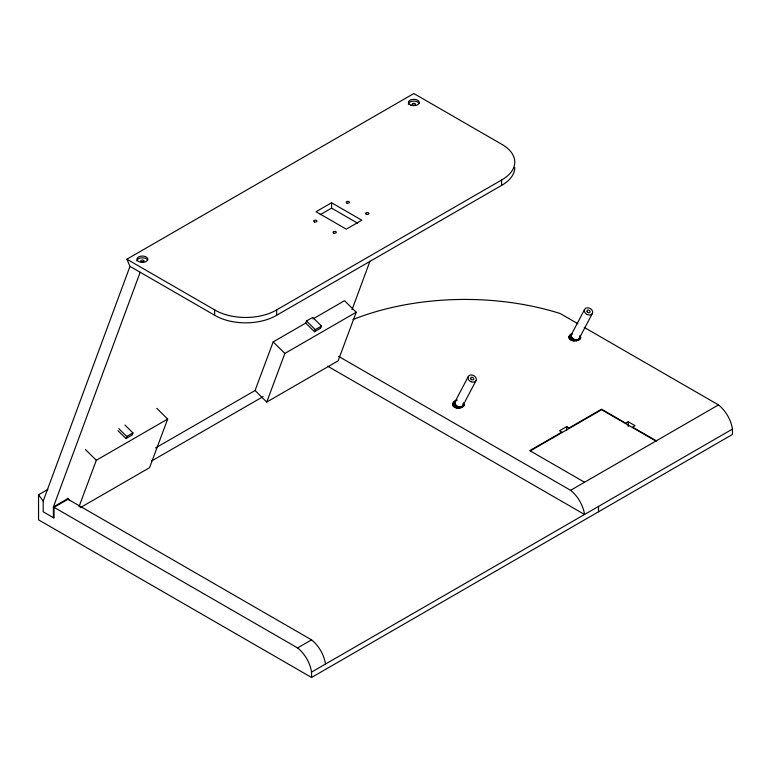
<?xml version="1.0" encoding="UTF-8"?>
<svg xmlns="http://www.w3.org/2000/svg" width="771" height="771" viewBox="0 0 771 771"><rect width="100%" height="100%" fill="white"/><g stroke="black" fill="none" stroke-linecap="round" stroke-linejoin="round"><path stroke-width="1.16" d="M468.19 376.759L455.073 401.652C454.023 405.874 459.285 407.792 462.648 407.021L464.19 405.479L463.593 402.876M455.073 401.652L452.712 403.705L455.545 400.91L452.51 404.592L454.88 402.52L452.712 405.479L454.967 403.455L453.242 406.221L455.343 404.389L454.254 407.021L455.96 405.267L455.478 407.56L456.798 406.018L456.914 407.907L458.861 406.953L459.988 407.907L461.424 407.56L462.648 407.021L461.877 406.606L463.593 406.307L463.159 403.493L464.393 404.592L463.246 404.428L464.19 405.479L463.053 405.295L459.988 407.907C453.531 409.989 449.368 401.97 457.155 399.976L453.309 402.876M584.524 309.585L571.407 334.489C570.357 338.71 575.619 340.628 578.982 339.857L580.727 337.428L579.927 335.713M571.407 334.489L569.046 336.541L571.88 333.737L568.844 337.428L571.215 335.356L569.046 338.315L571.301 336.291L569.576 339.057L571.677 337.226L570.588 339.857L572.294 338.103L571.812 340.397L573.132 338.845L573.248 340.743L575.195 339.789L576.322 340.743L577.758 340.397L578.982 339.857L578.211 339.442L579.927 339.144L579.493 336.329L580.727 337.428L579.58 337.255L580.524 338.315L579.387 338.132L576.322 340.743C570.685 342.179 565.22 336.455 572.583 333.168L569.644 335.713M325.507 664.033A24.402 14.09 60 0 0 311.551 639.863L68.021 499.261L54.057 507.318L54.057 518.064L43.205 511.799L43.205 501.054L129.981 266.371L126.878 259.201L413.834 93.532L501.593 144.196A43.137 24.903 0 0 1 501.593 180.019L501.593 185.387L276.683 315.243A43.137 24.903 0 0 1 214.637 315.243L129.981 266.371M53.401 517.688L53.401 506.942L140.177 272.259M352.039 309.672L369.984 261.157M79.018 506.682L96.317 460.258L167.673 419.067L156.812 408.351M117.992 430.7L125.972 438.574L126.743 436.482L132.949 432.907L124.969 425.033M132.949 432.907L132.169 434.989L125.972 438.574M167.673 419.067L149.545 467.698L80.261 507.694M305.75 323.088L314.52 331.732L320.726 328.157L321.497 326.066L312.727 317.421L306.521 320.996L305.75 323.088L273.175 341.89L255.047 390.521L266.747 402.057L338.103 360.867L356.221 312.236L344.521 300.7L312.968 318.915M266.747 402.057L284.865 353.426L356.221 312.236M314.52 331.732L315.291 329.651L321.497 326.066M458.456 408.023L458.861 406.953M574.79 340.859L575.195 339.789M463.053 405.295L476.16 380.402M579.387 338.132L592.494 313.228M453.84 406.712L455.343 404.389L453.309 406.307M570.174 339.548L571.677 337.226L569.644 339.144M456.914 407.907L457.781 406.596M573.248 340.743L574.116 339.423M454.254 402.173L456.249 400.332M331.569 202.754L316.052 211.707L346.304 229.17L361.811 220.217L331.569 202.754L331.569 208.122L357.638 223.176M320.187 214.685L331.569 208.122M126.878 259.201L214.637 309.865A43.137 24.903 0 0 0 276.683 309.865L501.593 180.019M584.216 327.386L718.485 404.91A24.402 14.09 60 0 1 732.45 429.09L732.45 434.468L311.551 677.468L38.55 519.856L38.55 494.78L47.908 489.383M53.401 506.942L68.002 498.509M155.607 447.932L255.731 390.126M151.434 461.087L263.027 396.66M656.294 440.819L632.557 427.124L635.044 425.688L628.211 421.747L625.734 423.183L601.534 409.208L569.037 427.972L566.704 426.633L559.573 430.748L561.895 432.097L529.793 450.63L584.543 482.241M530.255 450.9L601.611 409.709L655.899 441.051M54.057 507.318L297.587 647.919L311.551 639.863M338.508 356.318L570.588 490.308L718.485 404.91M311.551 677.468L311.551 672.1L732.45 429.09M570.588 335.009L571.812 334.46M578.915 338.874L579.927 339.144M462.581 406.038L463.593 406.307M577.971 323.781L560.276 313.566A197.694 114.137 0 0 0 352.983 319.522M327.646 366.158L584.543 514.488A24.402 14.09 60 0 0 570.588 490.308M306.521 320.996L315.291 329.651M273.175 341.89L284.865 353.426M118.773 428.618L126.743 436.482M85.456 449.551L96.317 460.258M67.337 498.182L69.843 500.649M577.315 339.799L577.758 340.397M460.981 406.963L461.424 407.56M38.55 494.78L43.205 501.054M576.284 339.924L576.322 340.743M459.95 407.088L459.988 407.907M628.211 421.747L628.211 426.527M598.508 506.422L598.508 511.799M566.704 426.633L566.704 430.218M276.683 309.865L276.683 315.243M214.637 309.865L214.637 315.243M297.587 647.919A24.402 14.09 60 0 1 311.551 672.1M136.901 260.993A5.484 3.171 0 0 1 141.671 257.851A5.484 3.171 0 0 1 147.685 260.174M408.351 104.278A5.484 3.171 0 0 1 413.121 101.136A5.484 3.171 0 0 1 419.135 103.459M514.758 167.48A43.137 24.903 0 0 1 501.593 185.387M587.232 314.529L586.239 313.951A4.385 3.363 27.8 0 1 586.278 308.014A4.385 3.363 27.8 0 1 592.658 311.744A4.385 3.363 27.8 0 1 587.232 314.529M470.898 381.693L469.905 381.115A4.385 3.363 27.8 0 1 469.944 375.178A4.385 3.363 27.8 0 1 476.324 378.908A4.385 3.363 27.8 0 1 470.898 381.693M587.117 311.754A1.648 1.263 27.8 0 0 589.825 312.371A1.648 1.263 27.8 0 0 588.581 310.106A1.648 1.263 27.8 0 0 587.117 311.754M470.773 378.918A1.648 1.263 27.8 0 0 473.49 379.534A1.648 1.263 27.8 0 0 472.247 377.27A1.648 1.263 27.8 0 0 470.773 378.918M141.565 261.812A1.648 0.954 0 0 0 144.032 260.993A1.648 0.954 0 0 0 141.565 260.174A1.648 0.954 0 0 0 141.565 261.812M138.51 261.446A5.484 3.171 0 0 0 147.685 260.02A5.484 3.171 0 0 0 140.968 256.145A5.484 3.171 0 0 0 138.51 261.446M366.418 214.319A1.648 0.954 0 0 0 368.885 213.5A1.648 0.954 0 0 0 366.418 212.671A1.648 0.954 0 0 0 366.418 214.319M347.027 203.12A1.648 0.954 0 0 0 349.494 202.301A1.648 0.954 0 0 0 347.027 201.482A1.648 0.954 0 0 0 347.027 203.12M314.452 221.932A1.648 0.954 0 0 0 316.929 221.104A1.648 0.954 0 0 0 314.452 220.284A1.648 0.954 0 0 0 314.452 221.932M333.843 233.121A1.648 0.954 0 0 0 336.31 232.302A1.648 0.954 0 0 0 333.843 231.483A1.648 0.954 0 0 0 333.843 233.121M413.015 105.097A1.648 0.954 0 0 0 415.482 104.278A1.648 0.954 0 0 0 413.015 103.449A1.648 0.954 0 0 0 413.015 105.097M411.097 105.222A5.484 3.171 0 0 0 419.318 102.485A5.484 3.171 0 0 0 411.097 99.738A5.484 3.171 0 0 0 411.097 105.222"/></g></svg>
